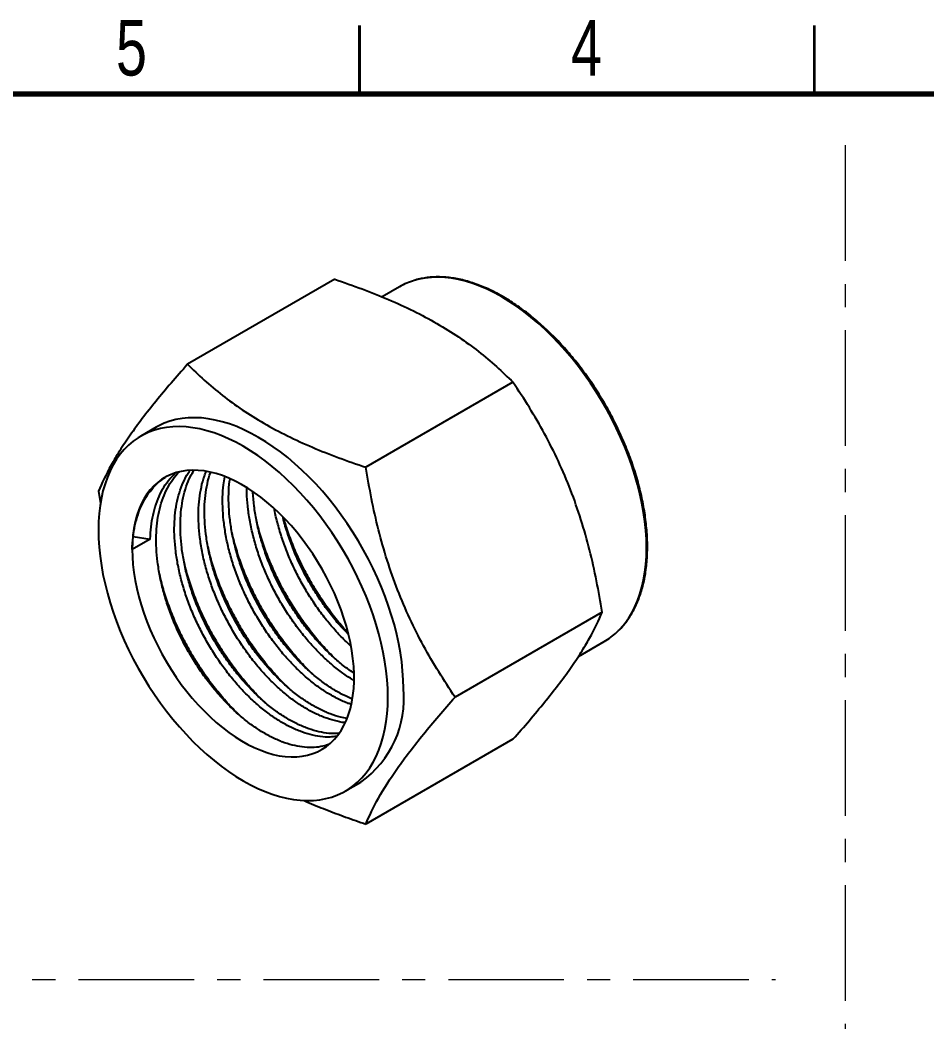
# Model space of a CAD drawing. Header units: millimetres. Extents: x 911 to 1769, y 486 to 864.
# Drawn here: x 1524.6 to 1624.3, y 754.1 to 864.2 of the extents above; entities that cross this region are included whole.
import ezdxf

# ---------------------------------------------------------------- set-up
doc = ezdxf.new("R2010")
doc.units = ezdxf.units.MM
doc.linetypes.add('CENTERX2', pattern=[20.32, 12.7, -2.54, 2.54, -2.54])
doc.styles.add('SLDTEXTSTYLE0', font='TXT', dxfattribs={"width": 0.75})

msp = doc.modelspace()

# ---------------------------------------------------------------- linework, layer by layer
at = {"color": 7, "linetype": 'Continuous', "lineweight": 35}
for p, q in [((1561.9010451, 863.5805144), (1561.9010451, 856.0805144)), ((1561.9010451, 856.0805144), (1561.9010451, 863.5805144)), ((1611.9010451, 856.0805144), (1611.9010451, 863.5805144))]:
    msp.add_line(p, q, dxfattribs=at)
at = {"color": 7, "linetype": 'Continuous', "lineweight": 70}
msp.add_line((1361.9010451, 856.0805144), (1761.9010451, 856.0805144), dxfattribs=at)
at = {"color": 7, "linetype": 'CENTERX2', "lineweight": 18}
for p, q in [((1615.2833113, 850.4384025), (1615.2833113, 726.9384217)), ((1368.4626622, 758.7837327), (1607.594838, 758.7837327))]:
    msp.add_line(p, q, dxfattribs=at)
at = {"color": 7, "linetype": 'Continuous', "lineweight": 25}
for p, q in [((1559.169312, 835.7117829), (1543.0051826, 826.3804296)), ((1566.2884857, 834.8921891), (1564.381942, 833.7915649)), ((1578.7652298, 824.3993004), (1562.6011003, 815.0679471)), ((1539.5598493, 819.4620757), (1537.8627931, 818.482386)), ((1533.2072237, 812.4396905), (1533.4417294, 811.0821332)), ((1538.9030243, 807.1858811), (1536.9142865, 806.0378072)), ((1537.0255503, 807.4762958), (1538.9030243, 807.1858811)), ((1588.5631886, 799.1460787), (1572.3990592, 789.8147254)), ((1585.9543745, 794.2849498), (1588.7866565, 795.9199914)), ((1578.7652298, 785.2053396), (1562.6011003, 775.8739863)), ((1560.3609639, 779.5101884), (1562.0580201, 780.4898781))]:
    msp.add_line(p, q, dxfattribs=at)
at = {"color": 7, "linetype": 'Continuous', "lineweight": 25, "flags": 128}
for points in [[(1590.1922229, 796.9654944), (1590.595838, 797.372277), (1591.0394181, 797.8934238), (1591.4483406, 798.4595249), (1591.8215536, 799.069127), (1592.1581008, 799.7206661), (1592.4571159, 800.41247), (1592.7178333, 801.1427618), (1592.9395834, 801.9096674), (1593.121797, 802.7112179), (1593.2640061, 803.545356), (1593.3658451, 804.4099407), (1593.4270532, 805.3027525), (1593.4474733, 806.2214992), (1593.4270532, 807.1638225), (1593.3658451, 808.1273036), (1593.2640061, 809.1094691), (1593.121797, 810.1077983), (1592.9395834, 811.1197282), (1592.7178333, 812.142661), (1592.4571159, 813.1739708), (1592.1581008, 814.2110101), (1591.8215536, 815.2511184), (1591.4483406, 816.291623), (1591.0394181, 817.329856), (1590.595838, 818.3631494), (1590.1187363, 819.3888524), (1589.6093389, 820.4043317), (1589.0689538, 821.4069809), (1588.4989677, 822.3942258), (1587.9008437, 823.3635323), (1587.2761177, 824.3124121), (1586.6263931, 825.2384296), (1585.9533372, 826.1392064), (1585.2586778, 827.0124334), (1584.5441993, 827.8558656), (1583.8117342, 828.667341), (1583.0631637, 829.4447732), (1582.3004091, 830.1861689), (1581.5254284, 830.8896245), (1580.7402108, 831.5533346), (1579.9467722, 832.1755947), (1579.1471492, 832.7548071), (1578.3433944, 833.2894858), (1577.5375711, 833.7782581), (1576.7317478, 834.2198696), (1575.927993, 834.6131865), (1575.12837, 834.9571991), (1574.3349314, 835.2510237), (1573.5497138, 835.4939065), (1572.7747331, 835.6852246), (1572.0119785, 835.8244866), (1571.263408, 835.9113356), (1570.5309428, 835.9455464), (1569.8164644, 835.9270335), (1569.1218049, 835.8558432), (1568.4487491, 835.7321601), (1567.9224699, 835.5942669)], [(1566.718837, 790.7913859), (1566.6984168, 791.7337092), (1566.6372087, 792.6971903), (1566.5353697, 793.6793557), (1566.3931607, 794.6776849), (1566.210947, 795.6896149), (1565.989197, 796.7125476), (1565.7284795, 797.7438574), (1565.4294644, 798.7808968), (1565.0929172, 799.821005), (1564.7197043, 800.8615097), (1564.3107817, 801.8997427), (1563.8672016, 802.9330361), (1563.3900999, 803.958739), (1562.8807026, 804.9742183), (1562.3403174, 805.9768676), (1561.7703313, 806.9641124), (1561.1722073, 807.9334189), (1560.5474814, 808.8822988), (1559.8977567, 809.8083162), (1559.2247009, 810.7090931), (1558.5300415, 811.5823201), (1557.815563, 812.4257523), (1557.0830978, 813.2372277), (1556.3345273, 814.0146598), (1555.5717728, 814.7560556), (1554.796792, 815.4595112), (1554.0115745, 816.1232213), (1553.2181359, 816.7454814), (1552.4185129, 817.3246938), (1551.614758, 817.8593724), (1550.8089347, 818.3481448), (1550.0031114, 818.7897562), (1549.1993566, 819.1830732), (1548.3997336, 819.5270858), (1547.606295, 819.8209104), (1546.8210775, 820.0637932), (1546.0460967, 820.2551113), (1545.2833421, 820.3943733), (1544.5347716, 820.4812222), (1543.8023065, 820.5154331), (1543.087828, 820.4969202), (1542.3931686, 820.4257298), (1541.7201127, 820.3020468), (1541.0703881, 820.1261854), (1540.4456622, 819.8985988), (1539.8475381, 819.6198716), (1539.5598493, 819.4620757)], [(1565.0217807, 789.8116961), (1565.0013606, 790.7540195), (1564.9401525, 791.7175006), (1564.8383135, 792.699666), (1564.6961045, 793.6979952), (1564.5138908, 794.7099251), (1564.2921407, 795.7328579), (1564.0314233, 796.7641677), (1563.7324082, 797.801207), (1563.395861, 798.8413153), (1563.022648, 799.88182), (1562.6137255, 800.920053), (1562.1701454, 801.9533464), (1561.6930437, 802.9790493), (1561.1836464, 803.9945286), (1560.6432612, 804.9971779), (1560.0732751, 805.9844227), (1559.4751511, 806.9537292), (1558.8504251, 807.9026091), (1558.2007005, 808.8286265), (1557.5276447, 809.7294033), (1556.8329852, 810.6026304), (1556.1185068, 811.4460626), (1555.3860416, 812.257538), (1554.6374711, 813.0349701), (1553.8747165, 813.7763659), (1553.0997358, 814.4798215), (1552.3145182, 815.1435315), (1551.5210796, 815.7657917), (1550.7214566, 816.3450041), (1549.9177018, 816.8796827), (1549.1118785, 817.3684551), (1548.3060552, 817.8100665), (1547.5023004, 818.2033835), (1546.7026774, 818.5473961), (1545.9092388, 818.8412207), (1545.1240212, 819.0841035), (1544.3490405, 819.2754216), (1543.5862859, 819.4146836), (1542.8377154, 819.5015325), (1542.1052503, 819.5357434), (1541.3907718, 819.5172304), (1540.6961124, 819.4460401), (1540.0230565, 819.3223571), (1539.3733319, 819.1464957), (1538.7486059, 818.9189091), (1538.1504819, 818.6401819), (1537.5804958, 818.311029), (1537.0401107, 817.9322951), (1536.5307133, 817.5049535), (1536.0536116, 817.0301004), (1535.6100315, 816.5089537), (1535.201109, 815.9428526), (1534.827896, 815.3332505), (1534.4913488, 814.6817113), (1534.1923337, 813.9899075), (1533.9316163, 813.2596156), (1533.7098662, 812.49271), (1533.5276526, 811.6911595), (1533.3854435, 810.8570214), (1533.2836045, 809.9924367), (1533.2223964, 809.099625), (1533.2019763, 808.1808783), (1533.2223964, 807.2385549), (1533.2836045, 806.2750738), (1533.3854435, 805.2929084), (1533.5276526, 804.2945792), (1533.7098662, 803.2826493), (1533.9316163, 802.2597165), (1534.1923337, 801.2284067), (1534.4913488, 800.1913674), (1534.827896, 799.1512591), (1535.201109, 798.1107544), (1535.6100315, 797.0725214), (1536.0536116, 796.039228), (1536.5307133, 795.0135251), (1537.0401107, 793.9980458), (1537.5804958, 792.9953965), (1538.1504819, 792.0081517), (1538.7486059, 791.0388452), (1539.3733319, 790.0899653), (1540.0230565, 789.1639479), (1540.6961124, 788.263171), (1541.3907718, 787.389944), (1542.1052503, 786.5465118), (1542.8377154, 785.7350364), (1543.5862859, 784.9576043), (1544.3490405, 784.2162085), (1545.1240212, 783.5127529), (1545.9092388, 782.8490428), (1546.7026774, 782.2267827), (1547.5023004, 781.6475703), (1548.3060552, 781.1128917), (1549.1118785, 780.6241193), (1549.9177018, 780.1825079), (1550.7214566, 779.7891909), (1551.5210796, 779.4451783), (1552.3145182, 779.1513537), (1553.0997358, 778.9084709), (1553.8747165, 778.7171528), (1554.6374711, 778.5778908), (1555.3860416, 778.4910419), (1556.1185068, 778.456831), (1556.8329852, 778.475344), (1557.5276447, 778.5465343), (1558.2007005, 778.6702173), (1558.8504251, 778.8460787), (1559.4751511, 779.0736653), (1560.0732751, 779.3523925), (1560.6432612, 779.6815454), (1561.1836464, 780.0602793), (1561.6930437, 780.4876209), (1562.1701454, 780.962474), (1562.6137255, 781.4836207), (1563.022648, 782.0497218), (1563.395861, 782.6593239), (1563.7324082, 783.3108631), (1564.0314233, 784.0026669), (1564.2921407, 784.7329588), (1564.5138908, 785.4998644), (1564.6961045, 786.3014149), (1564.8383135, 787.135553), (1564.9401525, 788.0001377), (1565.0013606, 788.8929494), (1565.0217807, 789.8116961)], [(1536.9142865, 806.0378072), (1536.9345456, 805.2146281), (1536.9952578, 804.3707915), (1537.0962196, 803.509102), (1537.2370961, 802.6324211), (1537.4174191, 801.7436618), (1537.63659, 800.8457757), (1537.8938807, 799.9417457), (1538.1884368, 799.0345751), (1538.5192793, 798.1272773), (1538.8853099, 797.222866), (1539.2853115, 796.3243461), (1539.7179555, 795.4347021), (1540.1818056, 794.5568901), (1540.6753208, 793.6938243), (1541.1968614, 792.848373), (1541.7446947, 792.0233442), (1542.3170011, 791.2214789), (1542.9118792, 790.4454411), (1543.5273532, 789.6978074), (1544.1613785, 788.9810631), (1544.8118489, 788.2975887), (1545.4766037, 787.6496537), (1546.1534342, 787.0394114), (1546.8400926, 786.4688884), (1547.5342973, 785.9399801), (1548.2337429, 785.4544441), (1548.9361054, 785.0138922), (1549.6390519, 784.6197888), (1550.340247, 784.273442), (1551.0373618, 783.9760038), (1551.7280803, 783.7284618), (1552.410108, 783.5316365), (1553.0811794, 783.3861845), (1553.7390651, 783.2925874), (1554.3815796, 783.2511555), (1555.0065886, 783.2620282), (1555.6120165, 783.3251683), (1556.1958513, 783.4403662), (1556.7561538, 783.6072401), (1557.291063, 783.8252345), (1557.7988013, 784.0936257), (1558.2776831, 784.4115211), (1558.7261163, 784.7778664), (1559.1426124, 785.1914436), (1559.5257876, 785.6508794), (1559.8743683, 786.1546473), (1560.187198, 786.7010732), (1560.4632355, 787.2883434), (1560.7015661, 787.9145054), (1560.9013965, 788.5774803), (1561.0620629, 789.2750656), (1561.1830319, 790.0049439), (1561.2639025, 790.7646901), (1561.304405, 791.551781), (1561.304405, 792.3636019), (1561.2639025, 793.197456), (1561.1830319, 794.0505735), (1561.0620629, 794.9201195), (1560.9013965, 795.8032063), (1560.7015661, 796.6969005), (1560.4632355, 797.5982331), (1560.187198, 798.5042094), (1559.8743683, 799.4118208), (1559.5257876, 800.3180515), (1559.1426124, 801.2198919), (1558.7261163, 802.1143454), (1558.2776831, 802.9984406), (1557.7988013, 803.8692411), (1557.291063, 804.7238544), (1556.7561538, 805.5594418), (1556.1958513, 806.3732273), (1555.6120165, 807.1625065), (1555.0065886, 807.9246588), (1554.3815796, 808.6571515), (1553.7390651, 809.3575511), (1553.0811794, 810.0235326), (1552.410108, 810.6528831), (1551.7280803, 811.2435103), (1551.0373618, 811.7934549), (1550.340247, 812.3008882), (1549.6390519, 812.7641242), (1548.9361054, 813.1816255), (1548.2337429, 813.5520042), (1547.5342973, 813.8740308), (1546.8400926, 814.1466342), (1546.1534342, 814.3689101), (1545.4766037, 814.5401197), (1544.8118489, 814.6596942), (1544.1613785, 814.7272369), (1543.5273532, 814.7425226), (1542.9118792, 814.7055001), (1542.3170011, 814.6162939), (1541.7446947, 814.4751996), (1541.1968614, 814.2826857), (1540.6753208, 814.0393923), (1540.1818056, 813.746127), (1539.7179555, 813.403865), (1539.2853115, 813.0137411), (1538.8853099, 812.5770532), (1538.5192793, 812.0952517), (1538.1884368, 811.5699367), (1537.8938807, 811.0028533), (1537.63659, 810.3958848), (1537.4174191, 809.751048), (1537.2370961, 809.0704851), (1537.0962196, 808.3564569), (1536.9952578, 807.6113353), (1536.9345456, 806.8375956), (1536.9142865, 806.0378072)]]:
    msp.add_lwpolyline(points, dxfattribs=at)
at = {"color": 7, "linetype": 'Continuous', "lineweight": 25}
for centre, radius, start, end in [((1570.0997824, 828.2744191), 7.6368097, 106.565280231, 119.93843958), ((1584.9631663, 802.5278313), 7.6343058, 300.054934274, 313.231044957), ((1555.5180461, 789.6539501), 11.2583958, 305.513693228, 5.798485794)]:
    msp.add_arc(centre, radius, start, end, dxfattribs=at)
for points, knots in [([(1559.1693123, 835.7117823), (1561.2005911, 835.0384906), (1563.1954743, 834.3042198), (1566.9631784, 832.6995241), (1568.7408621, 831.8265998), (1572.0486633, 829.9161793), (1573.5859572, 828.8708895), (1576.3582264, 826.6965016), (1577.6075173, 825.5632964), (1578.7652303, 824.3992996)], [0, 0, 0, 0, 0.25, 0.25, 0.5, 0.5, 0.75, 0.75, 1, 1, 1, 1]), ([(1590.2254146, 796.9973765), (1590.3264981, 797.0918969), (1590.5837973, 797.3324901), (1590.9633189, 797.7663354), (1591.366922, 798.2920456), (1591.7375889, 798.858899), (1592.0759401, 799.4635205), (1592.3807244, 800.1051394), (1592.6512817, 800.7821256), (1592.8869013, 801.4929277), (1593.0870054, 802.2358408), (1593.2511064, 803.0090909), (1593.3788358, 803.8108245), (1593.4699054, 804.6391298), (1593.5241511, 805.4920538), (1593.5414762, 806.3675821), (1593.5218941, 807.2636707), (1593.4654988, 808.1782392), (1593.372466, 809.1091851), (1593.2430487, 810.0543739), (1593.0775965, 811.0116544), (1592.876512, 811.9788434), (1592.6402943, 812.9537431), (1592.3695056, 813.9341381), (1592.0647954, 814.9178064), (1591.7268729, 815.9025114), (1591.3565304, 816.8860212), (1590.9546213, 817.8660995), (1590.5220811, 818.8405258), (1590.0598963, 819.8070814), (1589.5691272, 820.7635707), (1589.0508997, 821.7078203), (1588.5063916, 822.6376792), (1587.9368437, 823.5510294), (1587.3435535, 824.4457891), (1586.7278671, 825.3199184), (1586.0911786, 826.1714227), (1585.4349279, 826.9983589), (1584.7605919, 827.7988358), (1584.0697001, 828.5710279), (1583.3637937, 829.3131582), (1582.6444735, 830.0235311), (1581.913341, 830.7005064), (1581.1720403, 831.3425263), (1580.4222305, 831.9481013), (1579.665588, 832.5158239), (1578.9038035, 833.0443613), (1578.1385814, 833.5324698), (1577.371638, 833.9789829), (1576.6046928, 834.3828211), (1575.8394836, 834.7429975), (1575.0777612, 835.0586044), (1574.3212811, 835.3288451), (1573.5718051, 835.5530082), (1572.8311064, 835.7305082), (1572.100954, 835.8608704), (1571.3831429, 835.9437202), (1570.6793825, 835.9789517), (1569.9916322, 835.9660756), (1569.3208556, 835.9067589), (1568.6714734, 835.795332), (1568.2198198, 835.6951815), (1567.9916666, 835.6185736), (1567.9660663, 835.6099777)], [0, 0, 0, 0, 0.0107151389, 0.0272744436, 0.0438585501, 0.0604706547, 0.0771115627, 0.0937799833, 0.1104731429, 0.1271873757, 0.1439186485, 0.160663002, 0.1774168398, 0.194177045, 0.2109410522, 0.2277068425, 0.2444725901, 0.2612371597, 0.2779998756, 0.2947602996, 0.3115181971, 0.3282735012, 0.3450262165, 0.3617764735, 0.3785244384, 0.3952703159, 0.4120143607, 0.4287568168, 0.4454979897, 0.4622381443, 0.4789775685, 0.4957165713, 0.5124554445, 0.5291944566, 0.5459338494, 0.5626739154, 0.5794149235, 0.5961572271, 0.6129010955, 0.6296468242, 0.6463946976, 0.663144982, 0.6798979215, 0.6966537285, 0.7134125611, 0.730174526, 0.7469396141, 0.7637076954, 0.7804784675, 0.7972514019, 0.8140256796, 0.8307997569, 0.8475717264, 0.8643392893, 0.8810995349, 0.8978490083, 0.914583743, 0.9312995059, 0.9479921181, 0.9646579292, 0.9812944911, 0.9979011179, 1, 1, 1, 1]), ([(1543.0051825, 826.3804287), (1541.7694483, 824.989027), (1540.6053657, 823.6345769), (1538.4825045, 821.0315547), (1537.525242, 819.7837644), (1536.2771403, 818.0089259), (1535.8932286, 817.4346972), (1535.1961634, 816.3337387), (1534.8813857, 815.8047875), (1534.0265251, 814.274997), (1533.5756267, 813.3310372), (1533.2072235, 812.4396906)], [0, 0, 0, 0, 0.25, 0.25, 0.5, 0.5, 0.625, 0.625, 0.75, 0.75, 1, 1, 1, 1]), ([(1543.0051825, 826.3804287), (1544.1714843, 825.2077965), (1545.4434165, 824.0561749), (1548.2231321, 821.8811256), (1549.7352451, 820.8548907), (1553.044549, 818.9453377), (1554.8552403, 818.0578768), (1558.6217987, 816.4574799), (1560.5847804, 815.7362795), (1562.6011004, 815.0679461)], [0, 0, 0, 0, 0.25, 0.25, 0.5, 0.5, 0.75, 0.75, 1, 1, 1, 1]), ([(1588.5631892, 799.1460788), (1588.1951357, 801.4633275), (1587.7449949, 803.749649), (1586.6095074, 808.2336758), (1585.9224239, 810.4307269), (1584.6766553, 813.6452461), (1584.2265339, 814.7009518), (1583.2712654, 816.7557822), (1582.7647056, 817.7588815), (1581.1683546, 820.7037263), (1580.0021387, 822.5812264), (1578.7652303, 824.3992996)], [0, 0, 0, 0, 0.25, 0.25, 0.5, 0.5, 0.625, 0.625, 0.75, 0.75, 1, 1, 1, 1]), ([(1558.4934869, 784.6078458), (1558.2150043, 784.5223825), (1557.632509, 784.3436209), (1556.6613665, 784.259206), (1555.610675, 784.3144104), (1554.5122391, 784.5281006), (1553.3846116, 784.8915716), (1552.2443504, 785.3975457), (1551.1006177, 786.0371441), (1549.9568766, 786.8087101), (1548.8166409, 787.7143986), (1547.6889184, 788.7504747), (1546.5908391, 789.904563), (1545.5388176, 791.1604649), (1544.5479192, 792.4989981), (1543.63132, 793.8990488), (1542.7936719, 795.347243), (1542.0368224, 796.8420965), (1541.365015, 798.3835084), (1540.7858583, 799.9598123), (1540.3101325, 801.5485108), (1539.9456004, 803.1262043), (1539.6967654, 804.6698172), (1539.5648667, 806.1577923), (1539.5469785, 807.5795223), (1539.6433951, 808.9352323), (1539.857568, 810.2235265), (1540.1914636, 811.4303564), (1540.6402867, 812.5399351), (1541.208103, 813.5208949), (1541.6877149, 814.1879963), (1542.0048149, 814.4820855), (1542.0653828, 814.5382582)], [0, 0, 0, 0, 0.0315988558, 0.0660945635, 0.1007608808, 0.1354272063, 0.1699229116, 0.2040823908, 0.2377496436, 0.2714168964, 0.3055763756, 0.3400720809, 0.3747384064, 0.4094047237, 0.4439004313, 0.4780599132, 0.5117271593, 0.5453944056, 0.5795538874, 0.614049595, 0.6487159123, 0.6833822378, 0.7178779431, 0.7520374223, 0.7857046751, 0.8193719279, 0.8535314071, 0.8880271124, 0.9226934379, 0.9573597552, 0.9918554628, 1, 1, 1, 1]), ([(1559.3779739, 785.5027027), (1559.1357427, 785.471878), (1558.5651269, 785.3992651), (1557.5978056, 785.4663304), (1556.5014053, 785.6751492), (1555.3732361, 786.0399168), (1554.2331178, 786.5455483), (1553.0893477, 787.1852371), (1551.9456165, 787.9567788), (1550.805378, 788.8624738), (1549.6776563, 789.8985482), (1548.5795768, 791.052637), (1547.5275554, 792.3085387), (1546.536657, 793.647072), (1545.6200579, 795.0471227), (1544.7824097, 796.4953169), (1544.02556, 797.9901703), (1543.353753, 799.5315824), (1542.7745961, 801.1078863), (1542.2988706, 802.6965845), (1541.9343374, 804.2742793), (1541.6855065, 805.8178873), (1541.5535932, 807.3058807), (1541.5357577, 808.7275428), (1541.6319772, 810.0835068), (1541.8468994, 811.3708367), (1542.177958, 812.5813164), (1542.6374406, 813.677183), (1543.0012461, 814.3882407), (1543.2387034, 814.6929306), (1543.2528695, 814.7111075)], [0, 0, 0, 0, 0.0278241784, 0.0655444861, 0.1032648027, 0.1407994681, 0.1779682867, 0.2146015157, 0.2512347445, 0.2884035631, 0.3259382285, 0.3636585452, 0.4013788529, 0.4389135207, 0.4760823425, 0.5127155641, 0.5493487857, 0.5865176075, 0.6240522754, 0.6617725831, 0.6994928997, 0.7370275651, 0.7741963837, 0.8108296125, 0.8474628415, 0.8846316601, 0.9221663255, 0.9598866422, 0.9976069499, 1, 1, 1, 1]), ([(1559.6416833, 785.8464154), (1559.5306388, 785.8335799), (1559.0898279, 785.7826271), (1558.2594353, 785.8524294), (1557.1646601, 786.0569321), (1556.0360583, 786.4228485), (1554.8960544, 786.9281766), (1553.7522537, 787.567945), (1552.6085311, 788.3394656), (1551.4682902, 789.2451664), (1550.3405691, 790.2812392), (1549.2424895, 791.4353284), (1548.1904681, 792.6912301), (1547.1995698, 794.0297634), (1546.2829702, 795.4298139), (1545.4453226, 796.8780084), (1544.6884728, 798.3728617), (1544.0166653, 799.9142736), (1543.4375087, 801.4905774), (1542.9617827, 803.0792762), (1542.5972515, 804.6569686), (1542.348413, 806.2005857), (1542.2165276, 807.6885456), (1542.1985896, 809.110331), (1542.2951935, 810.4658347), (1542.508654, 811.7549115), (1542.8452477, 812.9587797), (1543.2390209, 813.9647494), (1543.5669611, 814.5116173), (1543.70124, 814.7355385)], [0, 0, 0, 0, 0.0130822646, 0.0519323974, 0.0907825394, 0.1294414694, 0.1677235946, 0.2054540875, 0.2431845806, 0.2814667058, 0.3201256358, 0.3589757778, 0.3978259106, 0.4364848431, 0.4747669713, 0.512497457, 0.5502279425, 0.5885100707, 0.6271690032, 0.666019136, 0.704869278, 0.743528208, 0.7818103332, 0.8195408263, 0.8572713192, 0.8955534447, 0.9342123744, 0.9730625164, 1, 1, 1, 1]), ([(1560.3232297, 787.0152918), (1560.2965566, 787.0166379), (1559.9197234, 787.0356544), (1559.1493593, 787.2172242), (1558.025865, 787.5676894), (1556.8845113, 788.0770992), (1555.7410664, 788.7157931), (1554.5972487, 789.4876011), (1553.4570333, 790.3932234), (1552.3293053, 791.4293176), (1551.2312275, 792.583401), (1550.1792056, 793.8393042), (1549.1883074, 795.1778371), (1548.2717082, 796.5778879), (1547.4340606, 798.0260823), (1546.6772103, 799.5209354), (1546.0054035, 801.0623475), (1545.4262461, 802.6386518), (1544.9505223, 804.2273485), (1544.5859831, 805.8050489), (1544.3371741, 807.348636), (1544.2051802, 808.8367064), (1544.1876425, 810.2580866), (1544.2827464, 811.6151035), (1544.5019061, 812.8984349), (1544.7607747, 813.9055875), (1544.9883511, 814.4384598), (1545.0612251, 814.609095)], [0, 0, 0, 0, 0.003275631, 0.0462776143, 0.0890679511, 0.1314412144, 0.1732038941, 0.2149665738, 0.257339837, 0.3001301739, 0.3431321572, 0.3861341302, 0.4289244699, 0.4712977371, 0.5130604086, 0.5548230795, 0.5971963467, 0.6399866863, 0.6829886594, 0.7259906427, 0.7687809795, 0.8111542434, 0.8529169225, 0.8946796022, 0.9370528661, 0.9798432029, 1, 1, 1, 1]), ([(1560.5251626, 787.4762542), (1560.287473, 787.5169427), (1559.6876754, 787.619618), (1558.6868719, 787.9569211), (1557.5479248, 788.4580736), (1556.4038455, 789.0989413), (1555.2601973, 789.8701679), (1554.1199366, 790.7759489), (1552.9922209, 791.8119999), (1551.8941398, 792.966095), (1550.8421188, 794.221995), (1549.8512205, 795.5605288), (1548.9346205, 796.960579), (1548.0969728, 798.4087735), (1547.3401236, 799.9036271), (1546.6683158, 801.4450385), (1546.0891582, 803.0213435), (1545.6134364, 804.6100381), (1545.2488894, 806.187746), (1545.0001095, 807.7313056), (1544.8680085, 809.2194771), (1544.850864, 810.6404861), (1544.9445006, 811.9988924), (1545.1692291, 813.2769449), (1545.3674064, 814.1167325), (1545.5216751, 814.4942024), (1545.5260408, 814.5048846)], [0, 0, 0, 0, 0.0291700167, 0.07360906, 0.1176149606, 0.1609867506, 0.2043585413, 0.2483644419, 0.2928034852, 0.3374623297, 0.3821211636, 0.4265602098, 0.4705661132, 0.5139378954, 0.5573096775, 0.6013155809, 0.6457546272, 0.6904134611, 0.7350723056, 0.7795113489, 0.8235172494, 0.8668890401, 0.9102608302, 0.9542667308, 0.9987057741, 1, 1, 1, 1]), ([(1572.3990594, 789.8147253), (1571.1633252, 791.6310726), (1569.9992427, 793.5052443), (1567.8763814, 797.4192724), (1566.9191189, 799.4603524), (1565.6710172, 802.6735247), (1565.2871055, 803.7674525), (1564.5900403, 805.9713405), (1564.2752626, 807.0851532), (1563.4204021, 810.4580514), (1562.9695037, 812.7484955), (1562.6011004, 815.0679461)], [0, 0, 0, 0, 0.25, 0.25, 0.5, 0.5, 0.625, 0.625, 0.75, 0.75, 1, 1, 1, 1]), ([(1536.9142865, 806.0378072), (1536.9382604, 806.492152), (1536.9865588, 807.4074842), (1537.2074254, 808.6918004), (1537.5390472, 809.9003753), (1537.9901852, 811.0069932), (1538.5510381, 811.9980313), (1539.217382, 812.8525694), (1539.8856743, 813.5108185), (1540.3651721, 813.8220461), (1540.5588427, 813.9477518)], [0, 0, 0, 0, 0.1277907866, 0.2574499171, 0.3883852613, 0.5199682284, 0.6515511643, 0.7824865171, 0.9121456577, 1, 1, 1, 1]), ([(1538.9030243, 807.1858811), (1538.9270028, 807.6402189), (1538.9753106, 808.5555372), (1539.1961065, 809.8399599), (1539.5280005, 811.048124), (1539.9781147, 812.1562877), (1540.542786, 813.14156), (1541.1135783, 813.9081067), (1541.5323414, 814.2868796), (1541.6920267, 814.4313157)], [0, 0, 0, 0, 0.14804480854, 0.298254081, 0.44994183901, 0.60237986403, 0.7548178529, 0.90650562087, 1, 1, 1, 1]), ([(1560.9885988, 789.0240199), (1560.8823053, 789.0570041), (1560.40463, 789.2052324), (1559.5350884, 789.6140162), (1558.3930024, 790.2449208), (1557.2488213, 791.0188121), (1556.1087049, 791.9238671), (1554.98095, 792.9601156), (1553.8828795, 794.1141574), (1552.8308556, 795.3700717), (1551.8399579, 796.7086016), (1550.9233585, 798.1086532), (1550.085711, 799.5568474), (1549.3288604, 801.0517008), (1548.6570547, 802.5931121), (1548.0778932, 804.1694194), (1547.6021852, 805.7581046), (1547.2375867, 807.3358479), (1546.9889976, 808.8792762), (1546.8561955, 810.3679301), (1546.8416258, 811.7871676), (1546.9171436, 813.0142731), (1547.0491447, 813.7297059), (1547.1039531, 814.0267623)], [0, 0, 0, 0, 0.01431178809, 0.06431612542, 0.11359991811, 0.1628837108, 0.21288804813, 0.2633845705, 0.31413085512, 0.3648771277, 0.41537365343, 0.46537799534, 0.51466177837, 0.56394556072, 0.61394990262, 0.66444642836, 0.71519270094, 0.76593898556, 0.81643550793, 0.86643984597, 0.91572363797, 0.96500743066, 1, 1, 1, 1]), ([(1561.1064434, 789.6098039), (1560.8022871, 789.7378982), (1560.1244731, 790.023357), (1559.0551946, 790.63207), (1557.9119297, 791.4002896), (1556.7715646, 792.3068894), (1555.6438773, 793.3427177), (1554.5457885, 794.4968729), (1553.4937696, 795.7527569), (1552.5028705, 797.0912948), (1551.5862717, 798.4913444), (1550.7486233, 799.9395386), (1549.9917726, 801.4343922), (1549.3199684, 802.9758024), (1548.7408009, 804.5521139), (1548.2651154, 806.1407834), (1547.9004332, 807.7185852), (1547.6521539, 809.2617972), (1547.5182131, 810.751246), (1547.5078254, 812.1675641), (1547.5586159, 813.1897363), (1547.6499046, 813.7113888), (1547.6675451, 813.8121922)], [0, 0, 0, 0, 0.0421124488, 0.09384783544, 0.14558322282, 0.19807499867, 0.25108344229, 0.30435407243, 0.35762468994, 0.41063313708, 0.46312491699, 0.51486029351, 0.56659567002, 0.61908744993, 0.67209589708, 0.72536651458, 0.77863714473, 0.83164558834, 0.88413736419, 0.93587275084, 0.98760813894, 1, 1, 1, 1]), ([(1561.2997021, 791.6564937), (1561.2145862, 791.7033243), (1560.7508439, 791.9584742), (1559.9003044, 792.5561374), (1558.7604015, 793.452845), (1557.6325885, 794.4913647), (1556.5345336, 795.6447929), (1555.4825056, 796.9008719), (1554.491609, 798.2393578), (1553.5750092, 799.6394213), (1552.7373622, 801.0876114), (1551.9805072, 802.5824681), (1551.3087189, 804.1238699), (1550.7294912, 805.7002119), (1550.254032, 807.288767), (1549.8885055, 808.8669955), (1549.6433518, 810.4086279), (1549.5145126, 811.7333179), (1549.5153458, 812.5135364), (1549.5156722, 812.8191404)], [0, 0, 0, 0, 0.0139164126, 0.0758216414, 0.138631946, 0.202060482, 0.2658027435, 0.32954499, 0.3929735302, 0.4557838396, 0.5176890563, 0.579594273, 0.6424045825, 0.7058331226, 0.7695753691, 0.8333176307, 0.8967461666, 0.9595564712, 1, 1, 1, 1]), ([(1561.2822589, 792.4689211), (1561.0448717, 792.6245624), (1560.4226956, 793.0324879), (1559.423387, 793.8409326), (1558.2954805, 794.8725956), (1557.197451, 796.027876), (1556.1454161, 797.2834583), (1555.1545216, 798.6220764), (1554.2379202, 800.0221051), (1553.4002773, 801.4703041), (1552.6434135, 802.9651622), (1551.9716566, 804.5065492), (1551.3923108, 806.0829502), (1550.9172952, 807.6712831), (1550.5501145, 809.2503403), (1550.3110846, 810.7889046), (1550.1939474, 811.8397292), (1550.1889398, 812.3548579), (1550.188571, 812.3927991)], [0, 0, 0, 0, 0.041779352, 0.1095009377, 0.1778890975, 0.246615514, 0.3153419141, 0.3837300785, 0.4514516713, 0.518197402, 0.5849431307, 0.6526647235, 0.721052888, 0.7897792881, 0.8585057045, 0.9268938644, 0.994615452, 1, 1, 1, 1]), ([(1560.9583882, 795.4263116), (1560.7352151, 795.626811), (1560.1325476, 796.1682492), (1559.1869875, 797.1790035), (1558.1339404, 798.4307184), (1557.1433183, 799.770365), (1556.2266341, 801.1701252), (1555.3890531, 802.618383), (1554.6320166, 804.1132669), (1553.9609062, 805.6544926), (1553.3791157, 807.2315212), (1552.9132838, 808.8174914), (1552.6353407, 809.9169046), (1552.5471192, 810.4717753), (1552.5410606, 810.5098812)], [0, 0, 0, 0, 0.0556625442, 0.1503138505, 0.2449651344, 0.3391505937, 0.4324180381, 0.5243415043, 0.6162649731, 0.7095324175, 0.8037178768, 0.8983691606, 0.9930204669, 1, 1, 1, 1]), ([(1559.5111791, 793.7907029), (1559.356376, 793.9297234), (1558.7762841, 794.4506738), (1557.8087748, 795.4865935), (1556.6261533, 796.8805191), (1555.5141408, 798.3755003), (1554.4847382, 799.937009), (1553.5438599, 801.5530768), (1552.6936501, 803.2210628), (1551.9367304, 804.9412693), (1551.2890537, 806.699388), (1550.8144495, 808.2204102), (1550.6087945, 809.1406495), (1550.5340915, 809.474921)], [0, 0, 0, 0, 0.03699973451, 0.1386486981, 0.24029766051, 0.34144658663, 0.44161011653, 0.54033098487, 0.63905185099, 0.73921538317, 0.84036430929, 0.94201327171, 1, 1, 1, 1]), ([(1560.7018109, 796.687259), (1560.4180469, 796.9783325), (1559.7655437, 797.6476435), (1558.7978406, 798.8164697), (1557.8059603, 800.1522487), (1556.8896543, 801.553022), (1556.0518051, 803.0010447), (1555.2954708, 804.4958731), (1554.6217689, 806.0375601), (1554.0497676, 807.6127746), (1553.6737508, 808.8044091), (1553.5264492, 809.4589722), (1553.4974005, 809.5880553)], [0, 0, 0, 0, 0.0862874213, 0.198414184, 0.3099891169, 0.4204765418, 0.5293718495, 0.6382671572, 0.7487545821, 0.8603295149, 0.9724562776, 1, 1, 1, 1]), ([(1560.662239, 796.8277236), (1560.5972131, 796.8950946), (1560.1204138, 797.3890888), (1559.2809075, 798.419639), (1558.164986, 799.9040527), (1557.1365377, 801.468361), (1556.1957023, 803.083666), (1555.3443747, 804.7519483), (1554.5919662, 806.4717271), (1553.98871, 808.068309), (1553.6935295, 809.0842475), (1553.5692168, 809.5121013)], [0, 0, 0, 0, 0.020284245, 0.1487331214, 0.2765501261, 0.4031219361, 0.5278707188, 0.6526195044, 0.7791913115, 0.9070083162, 1, 1, 1, 1]), ([(1556.8595282, 792.2599374), (1556.7047251, 792.398958), (1556.1246332, 792.9199083), (1555.1571239, 793.955828), (1553.9745026, 795.3497538), (1552.8624894, 796.8447346), (1551.8330891, 798.4062445), (1550.8922086, 800.0223111), (1550.0419993, 801.6902974), (1549.2850795, 803.4105038), (1548.6374029, 805.1686225), (1548.1627986, 806.6896447), (1547.9571436, 807.609884), (1547.8824406, 807.9441556)], [0, 0, 0, 0, 0.03699973451, 0.13864869809, 0.2402976605, 0.34144658661, 0.44161011878, 0.5403309849, 0.63905185102, 0.73921538319, 0.8403643093, 0.94201327171, 1, 1, 1, 1]), ([(1554.2078784, 790.7291725), (1554.0530751, 790.868193), (1553.4729824, 791.3891429), (1552.5054737, 792.4250629), (1551.3228521, 793.8189885), (1550.2108393, 795.3139696), (1549.1814379, 796.8754789), (1548.2405582, 798.4915459), (1547.3903498, 800.1595327), (1546.6334289, 801.8797385), (1545.9857526, 803.6378574), (1545.511148, 805.1588794), (1545.3054935, 806.079119), (1545.2307908, 806.4133907)], [0, 0, 0, 0, 0.0369997334, 0.1386486969, 0.2402976593, 0.3414465855, 0.4416101165, 0.5403309837, 0.639051851, 0.739215382, 0.8403643081, 0.9420132705, 1, 1, 1, 1]), ([(1551.556228, 789.1984073), (1551.4014247, 789.3374278), (1550.8213321, 789.8583777), (1549.8538233, 790.8942977), (1548.6712018, 792.2882233), (1547.5591889, 793.7832044), (1546.5297876, 795.3447137), (1545.5889078, 796.9607807), (1544.7386994, 798.6287675), (1543.9817786, 800.3489734), (1543.3341023, 802.1070923), (1542.8594976, 803.6281142), (1542.6538432, 804.5483539), (1542.5791404, 804.8826255)], [0, 0, 0, 0, 0.0369997334, 0.1386486969, 0.2402976593, 0.3414465855, 0.4416101165, 0.5403309837, 0.639051851, 0.739215382, 0.8403643081, 0.9420132705, 1, 1, 1, 1]), ([(1548.9045774, 787.667642), (1548.7497741, 787.8066625), (1548.1696815, 788.3276124), (1547.2021727, 789.3635324), (1546.0195512, 790.7574581), (1544.9075382, 792.252439), (1543.8781375, 793.8139487), (1542.9372575, 795.4300156), (1542.0870486, 797.0980021), (1541.3301285, 798.8182083), (1540.6824519, 800.5763271), (1540.2078475, 802.0973492), (1540.0021927, 803.0175886), (1539.9274898, 803.3518602)], [0, 0, 0, 0, 0.0369997334, 0.1386486969, 0.2402976593, 0.3414465855, 0.4416101174, 0.5403309843, 0.639051851, 0.7392153829, 0.840364309, 0.9420132714, 1, 1, 1, 1]), ([(1578.7652303, 785.2053407), (1580.0009644, 786.5967424), (1581.165047, 787.9511925), (1583.2879082, 790.5542148), (1584.2451707, 791.802005), (1585.4932725, 793.5768435), (1585.8771841, 794.1510722), (1586.5742493, 795.2520307), (1586.889027, 795.7809819), (1587.7438876, 797.3107724), (1588.194786, 798.2547322), (1588.5631892, 799.1460788)], [0, 0, 0, 0, 0.25, 0.25, 0.5, 0.5, 0.625, 0.625, 0.75, 0.75, 1, 1, 1, 1]), ([(1562.6011004, 775.8739871), (1562.9691539, 776.7644875), (1563.4192948, 777.7067878), (1564.5547822, 779.7398113), (1565.2418657, 780.8316305), (1566.4876343, 782.6051222), (1566.9377558, 783.217573), (1567.8930242, 784.467589), (1568.399584, 785.1072537), (1569.995935, 787.0650975), (1571.162151, 788.4220014), (1572.3990594, 789.8147253)], [0, 0, 0, 0, 0.25, 0.25, 0.5, 0.5, 0.625, 0.625, 0.75, 0.75, 1, 1, 1, 1]), ([(1555.8193848, 778.4700243), (1555.920767, 778.4228116), (1556.6887307, 778.0651785), (1558.2084414, 777.453538), (1560.3646699, 776.6309394), (1561.855604, 776.1263106), (1562.6011003, 775.8739863)], [0, 0, 0, 0, 0.0479821728, 0.3634618262, 0.6817183853, 1, 1, 1, 1])]:
    msp.add_open_spline(points, degree=3, knots=knots, dxfattribs=at)

# ---------------------------------------------------------------- texts
at = {"color": 7, "linetype": 'Continuous', "lineweight": 0, "char_height": 6.096, "attachment_point": 2, "style": 'SLDTEXTSTYLE0'}
for s, insert in [('5', (1536.8396617, 864.1942048)), ('4', (1586.8396617, 864.1942048))]:
    msp.add_mtext(s, dxfattribs=dict(at, insert=insert))

doc.saveas('drawing.dxf')
